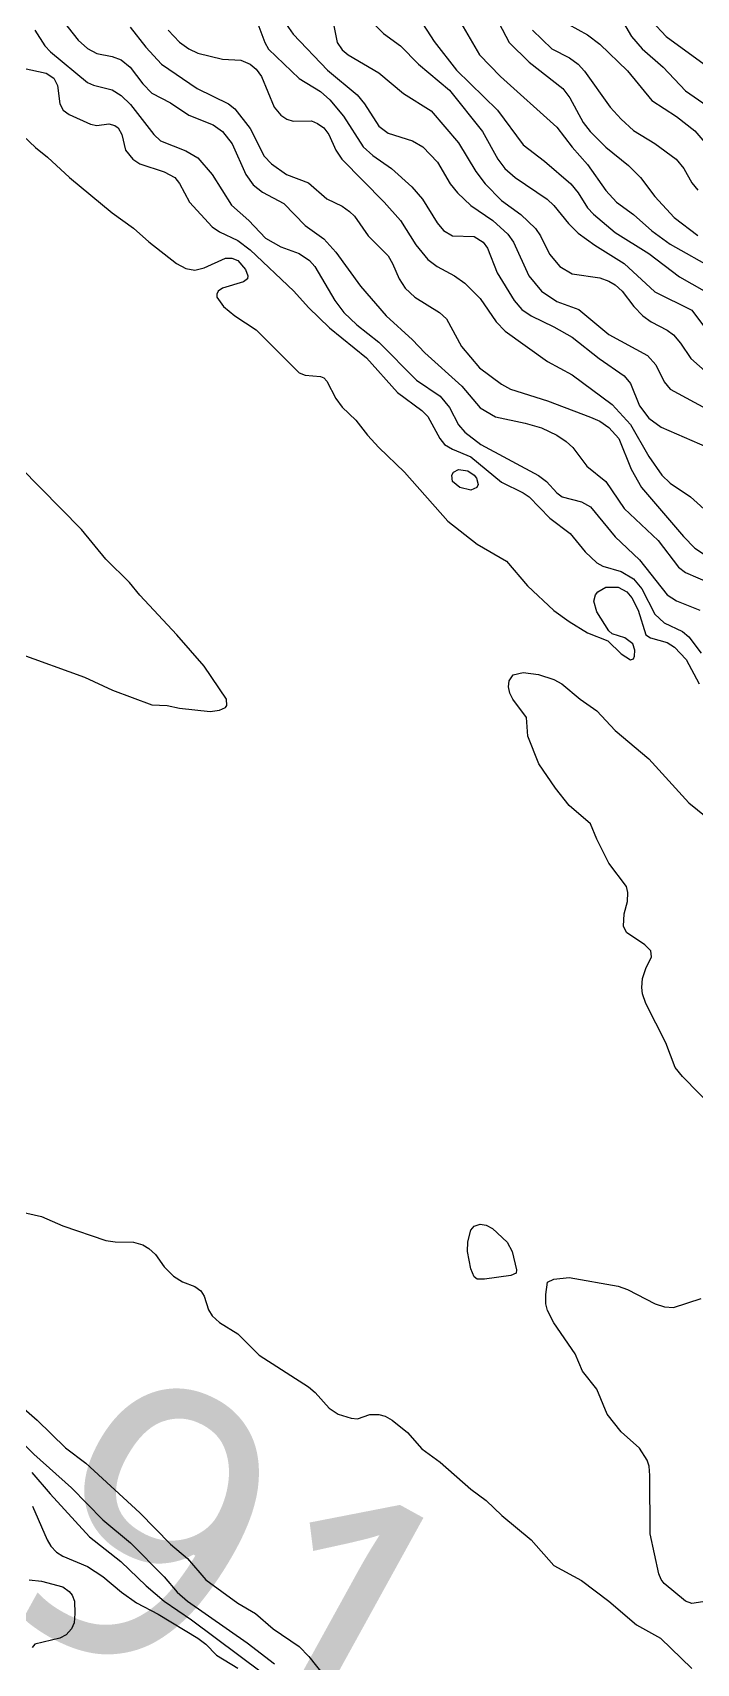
# Model space of a CAD drawing. Extents: x 474277 to 475042, y 254928 to 255625.
# Drawn here: x 474732.02 to 474748.61, y 254994.98 to 255035.73 of the extents above; entities that cross this region are included whole.
import ezdxf

# ---------------------------------------------------------------- set-up
doc = ezdxf.new("R2010")
doc.units = 0
doc.header["$MEASUREMENT"] = 0
doc.layers.add('BaseMapV2_DTM_export_MonNov09090547073261 — entities', color=1, linetype='CONTINUOUS')
doc.styles.get("Standard").update_dxf_attribs({"font": 'romans.shx'})

msp = doc.modelspace()

# ---------------------------------------------------------------- linework, layer by layer
at = {"layer": 'BaseMapV2_DTM_export_MonNov09090547073261 — entities', "color": 15, "linetype": 'Continuous', "true_color": 0xb7484b}
for points in [[(474743.327, 255036.632, 86.5), (474743.928, 255035.482, 86.5), (474744.432, 255034.994, 86.5), (474745.274, 255034.332, 86.5), (474745.446, 255034.102, 86.5), (474745.78, 255033.489, 86.5), (474745.958, 255033.258, 86.5), (474746.349, 255032.873, 86.5), (474746.916, 255032.415, 86.5), (474747.213, 255032.108, 86.5), (474747.575, 255031.638, 86.5), (474748.057, 255031.112, 86.5), (474748.649, 255030.66, 86.5)], [(474732.657, 255036.172, 88.75), (474733.16, 255035.545, 88.75), (474733.39, 255035.335, 88.75), (474733.62, 255035.207, 88.75), (474734.004, 255035.137, 88.75), (474734.234, 255035.049, 88.75), (474734.453, 255034.869, 88.75), (474734.771, 255034.448, 88.75), (474735.001, 255034.222, 88.75), (474735.461, 255033.976, 88.75), (474735.921, 255033.668, 88.75), (474736.534, 255033.427, 88.75), (474736.764, 255033.262, 88.75), (474737.005, 255032.952, 88.75), (474737.347, 255032.185, 88.75), (474737.531, 255031.926, 88.75), (474737.761, 255031.742, 88.75), (474738.298, 255031.458, 88.75), (474738.834, 255030.914, 88.75), (474739.301, 255030.575, 88.75), (474739.601, 255030.244, 88.75), (474740.215, 255029.397, 88.75), (474740.858, 255028.658, 88.75), (474741.518, 255028.058, 88.75), (474741.825, 255027.73, 88.75), (474742.745, 255026.899, 88.75), (474743.205, 255026.359, 88.75), (474743.588, 255026.131, 88.75), (474744.328, 255025.974, 88.75), (474744.738, 255025.852, 88.75), (474745.122, 255025.668, 88.75), (474745.355, 255025.514, 88.75), (474745.518, 255025.361, 88.75), (474745.869, 255024.901, 88.75), (474746.349, 255024.512, 88.75), (474746.809, 255023.84, 88.75), (474747.652, 255023.038, 88.75), (474748.162, 255022.37, 88.75), (474748.342, 255022.241, 88.75), (474748.956, 255021.97, 88.75)], [(474737.62, 255036.019, 88), (474737.822, 255035.482, 88), (474737.914, 255035.321, 88), (474738.681, 255034.588, 88), (474739.218, 255034.257, 88), (474739.448, 255034.053, 88), (474739.792, 255033.642, 88), (474740.281, 255032.875, 88), (474740.521, 255032.66, 88), (474740.986, 255032.338, 88), (474741.501, 255031.878, 88), (474741.763, 255031.572, 88), (474742.131, 255030.98, 88), (474742.285, 255030.787, 88), (474742.515, 255030.651, 88), (474743.052, 255030.636, 88), (474743.282, 255030.497, 88), (474743.385, 255030.345, 88), (474743.63, 255029.731, 88), (474744.057, 255029.041, 88), (474744.25, 255028.811, 88), (474744.477, 255028.658, 88), (474745.045, 255028.383, 88), (474745.504, 255028.121, 88), (474746.177, 255027.584, 88), (474746.809, 255027.152, 88), (474746.962, 255026.964, 88), (474747.192, 255026.405, 88), (474747.422, 255026.095, 88), (474747.729, 255025.872, 88), (474748.879, 255025.369, 88)], [(474738.359, 255035.942, 87.75), (474738.528, 255035.692, 87.75), (474739.388, 255034.792, 87.75), (474740.127, 255034.179, 87.75), (474740.318, 255033.949, 87.75), (474740.675, 255033.39, 87.75), (474740.905, 255033.221, 87.75), (474741.518, 255033.027, 87.75), (474741.769, 255032.875, 87.75), (474742.141, 255032.492, 87.75), (474742.459, 255031.955, 87.75), (474742.635, 255031.725, 87.75), (474742.975, 255031.409, 87.75), (474743.521, 255031.035, 87.75), (474743.895, 255030.697, 87.75), (474744.037, 255030.498, 87.75), (474744.425, 255029.655, 87.75), (474744.742, 255029.271, 87.75), (474745.122, 255029.015, 87.75), (474745.669, 255028.811, 87.75), (474746.425, 255028.184, 87.75), (474747.389, 255027.661, 87.75), (474747.597, 255027.431, 87.75), (474747.806, 255027.004, 87.75), (474747.959, 255026.824, 87.75), (474749.262, 255026.111, 87.75)], [(474739.541, 255035.942, 87.5), (474739.635, 255035.482, 87.5), (474739.755, 255035.299, 87.5), (474739.908, 255035.173, 87.5), (474740.675, 255034.73, 87.5), (474741.288, 255034.21, 87.5), (474741.978, 255033.778, 87.5), (474742.668, 255032.979, 87.5), (474743.095, 255032.262, 87.5), (474743.327, 255031.955, 87.5), (474743.742, 255031.539, 87.5), (474744.223, 255031.188, 87.5), (474744.585, 255030.839, 87.5), (474744.71, 255030.651, 87.5), (474744.938, 255030.191, 87.5), (474745.199, 255029.891, 87.5), (474745.505, 255029.706, 87.5), (474746.195, 255029.602, 87.5), (474746.425, 255029.52, 87.5), (474746.583, 255029.425, 87.5), (474746.759, 255029.271, 87.5), (474747.049, 255028.888, 87.5), (474747.269, 255028.657, 87.5), (474747.477, 255028.505, 87.5), (474747.882, 255028.298, 87.5), (474748.036, 255028.177, 87.5), (474748.214, 255027.968, 87.5), (474748.471, 255027.584, 87.5), (474749.262, 255026.886, 87.5)], [(474740.553, 255035.942, 87.25), (474740.793, 255035.712, 87.25), (474741.211, 255035.403, 87.25), (474741.665, 255034.945, 87.25), (474742.438, 255034.291, 87.25), (474743.261, 255033.258, 87.25), (474743.65, 255032.568, 87.25), (474743.824, 255032.338, 87.25), (474744.084, 255032.108, 87.25), (474744.879, 255031.572, 87.25), (474745.045, 255031.41, 87.25), (474745.41, 255030.958, 87.25), (474745.659, 255030.724, 87.25), (474746.071, 255030.421, 87.25), (474746.809, 255029.96, 87.25), (474747.575, 255029.258, 87.25), (474748.496, 255028.792, 87.25), (474748.889, 255028.275, 87.25)], [(474741.671, 255036.098, 87), (474742.055, 255035.507, 87), (474742.611, 255034.792, 87), (474743.641, 255033.795, 87), (474744.278, 255032.927, 87), (474744.815, 255032.521, 87), (474745.471, 255031.955, 87), (474745.658, 255031.725, 87), (474745.889, 255031.353, 87), (474746.042, 255031.194, 87), (474746.579, 255030.74, 87), (474747.422, 255030.215, 87), (474748.189, 255029.627, 87), (474748.802, 255029.278, 87)], [(474742.607, 255036.172, 86.75), (474743.185, 255035.175, 86.75), (474743.717, 255034.639, 86.75), (474745.122, 255033.366, 86.75), (474745.505, 255032.867, 86.75), (474745.889, 255032.434, 86.75), (474746.349, 255031.785, 86.75), (474746.616, 255031.495, 86.75), (474747.039, 255031.19, 86.75), (474747.499, 255030.779, 86.75), (474747.959, 255030.449, 86.75), (474749.083, 255029.808, 86.75)], [(474745.408, 255035.942, 86), (474745.889, 255035.673, 86), (474746.195, 255035.439, 86), (474746.885, 255034.777, 86), (474747.499, 255034.034, 86), (474748.112, 255033.636, 86), (474748.572, 255033.273, 86), (474749.416, 255032.293, 86)], [(474746.675, 255036.172, 85.75), (474746.991, 255035.635, 85.75), (474747.258, 255035.329, 85.75), (474747.777, 255034.869, 85.75), (474748.342, 255034.279, 85.75), (474748.879, 255033.903, 85.75)], [(474747.499, 255036.021, 85.5), (474747.857, 255035.635, 85.5), (474748.802, 255034.944, 85.5)], [(474732.071, 255035.789, 89), (474732.324, 255035.405, 89), (474732.468, 255035.252, 89), (474733.39, 255034.486, 89), (474733.544, 255034.417, 89), (474734.004, 255034.304, 89), (474734.234, 255034.156, 89), (474734.464, 255033.939, 89), (474735.051, 255033.182, 89), (474735.216, 255033.028, 89), (474735.844, 255032.778, 89), (474736.151, 255032.605, 89), (474736.509, 255032.185, 89), (474736.992, 255031.418, 89), (474737.426, 255031.035, 89), (474737.838, 255030.596, 89), (474738.221, 255030.381, 89), (474738.681, 255030.211, 89), (474738.94, 255030.038, 89), (474739.071, 255029.885, 89), (474739.576, 255029.041, 89), (474739.8, 255028.735, 89), (474740.122, 255028.428, 89), (474740.675, 255027.993, 89), (474741.614, 255027.048, 89), (474742.208, 255026.648, 89), (474742.438, 255026.364, 89), (474742.668, 255025.932, 89), (474742.822, 255025.743, 89), (474743.223, 255025.438, 89), (474744.662, 255024.668, 89), (474744.86, 255024.517, 89), (474745.122, 255024.232, 89), (474745.254, 255024.134, 89), (474745.735, 255024.004, 89), (474745.965, 255023.882, 89), (474746.579, 255023.129, 89), (474747.192, 255022.558, 89), (474747.882, 255021.679, 89), (474748.112, 255021.534, 89), (474748.698, 255021.297, 89)], [(474734.454, 255035.865, 88.5), (474734.847, 255035.371, 88.5), (474735.242, 255034.945, 88.5), (474736.134, 255034.332, 88.5), (474736.917, 255033.949, 88.5), (474737.071, 255033.831, 88.5), (474737.459, 255033.335, 88.5), (474737.808, 255032.645, 88.5), (474737.991, 255032.449, 88.5), (474738.368, 255032.185, 88.5), (474738.911, 255031.979, 88.5), (474739.371, 255031.581, 88.5), (474739.755, 255031.394, 88.5), (474739.943, 255031.265, 88.5), (474740.061, 255031.143, 88.5), (474740.41, 255030.651, 88.5), (474740.905, 255030.15, 88.5), (474741.018, 255029.961, 88.5), (474741.184, 255029.578, 88.5), (474741.334, 255029.348, 88.5), (474741.573, 255029.118, 88.5), (474742.189, 255028.735, 88.5), (474742.361, 255028.581, 88.5), (474742.741, 255027.891, 88.5), (474743.192, 255027.354, 88.5), (474743.742, 255026.945, 88.5), (474743.963, 255026.818, 88.5), (474744.892, 255026.527, 88.5), (474745.965, 255026.126, 88.5), (474746.195, 255026.026, 88.5), (474746.425, 255025.865, 88.5), (474746.669, 255025.591, 88.5), (474746.978, 255024.824, 88.5), (474747.236, 255024.364, 88.5), (474748.29, 255023.137, 88.5), (474748.572, 255022.852, 88.5), (474749.416, 255022.287, 88.5)], [(474735.41, 255035.789, 88.25), (474735.691, 255035.493, 88.25), (474735.921, 255035.326, 88.25), (474736.151, 255035.216, 88.25), (474736.764, 255035.069, 88.25), (474737.224, 255035.046, 88.25), (474737.454, 255034.947, 88.25), (474737.608, 255034.815, 88.25), (474737.74, 255034.639, 88.25), (474738.06, 255033.872, 88.25), (474738.221, 255033.67, 88.25), (474738.374, 255033.565, 88.25), (474738.528, 255033.516, 88.25), (474738.988, 255033.526, 88.25), (474739.141, 255033.463, 88.25), (474739.294, 255033.349, 88.25), (474739.423, 255033.182, 88.25), (474739.594, 255032.798, 88.25), (474739.747, 255032.568, 88.25), (474740.803, 255031.495, 88.25), (474741.211, 255031.04, 88.25), (474741.595, 255030.432, 88.25), (474741.901, 255030.066, 88.25), (474742.131, 255029.889, 88.25), (474742.562, 255029.655, 88.25), (474742.822, 255029.47, 88.25), (474743.205, 255029.089, 88.25), (474743.606, 255028.505, 88.25), (474743.834, 255028.275, 88.25), (474744.892, 255027.516, 88.25), (474745.505, 255027.178, 88.25), (474746.502, 255026.44, 88.25), (474746.962, 255025.94, 88.25), (474747.422, 255025.139, 88.25), (474747.748, 255024.671, 88.25), (474747.959, 255024.475, 88.25), (474748.461, 255024.134, 88.25), (474749.56, 255023.137, 88.25)], [(474744.516, 255035.789, 86.25), (474745.001, 255035.329, 86.25), (474745.437, 255035.099, 86.25), (474745.659, 255034.944, 86.25), (474745.812, 255034.771, 86.25), (474746.457, 255033.872, 86.25), (474746.729, 255033.565, 86.25), (474747.039, 255033.284, 86.25), (474747.575, 255032.959, 86.25), (474748.102, 255032.568, 86.25), (474748.296, 255032.338, 86.25), (474748.496, 255031.979, 86.25), (474748.649, 255031.791, 86.25)], [(474731.78, 255034.845, 89.25), (474732.358, 255034.715, 89.25), (474732.547, 255034.595, 89.25), (474732.639, 255034.409, 89.25), (474732.695, 255033.949, 89.25), (474732.78, 255033.795, 89.25), (474732.93, 255033.684, 89.25), (474733.467, 255033.441, 89.25), (474733.62, 255033.412, 89.25), (474733.927, 255033.454, 89.25), (474734.075, 255033.412, 89.25), (474734.157, 255033.348, 89.25), (474734.252, 255033.182, 89.25), (474734.343, 255032.798, 89.25), (474734.521, 255032.568, 89.25), (474734.694, 255032.449, 89.25), (474735.307, 255032.256, 89.25), (474735.574, 255032.108, 89.25), (474735.691, 255031.96, 89.25), (474735.943, 255031.495, 89.25), (474736.509, 255030.882, 89.25), (474736.687, 255030.753, 89.25), (474737.148, 255030.539, 89.25), (474737.454, 255030.307, 89.25), (474738.551, 255029.271, 89.25), (474738.911, 255028.865, 89.25), (474739.439, 255028.351, 89.25), (474740.368, 255027.605, 89.25), (474741.135, 255026.741, 89.25), (474741.748, 255026.287, 89.25), (474741.901, 255026.136, 89.25), (474742.195, 255025.591, 89.25), (474742.316, 255025.438, 89.25), (474742.515, 255025.322, 89.25), (474742.975, 255025.133, 89.25), (474743.742, 255024.494, 89.25), (474744.278, 255024.234, 89.25), (474744.432, 255024.127, 89.25), (474744.943, 255023.597, 89.25), (474745.459, 255023.214, 89.25), (474745.833, 255022.754, 89.25), (474746.119, 255022.478, 89.25), (474746.272, 255022.395, 89.25), (474746.732, 255022.263, 89.25), (474747.039, 255022.08, 89.25), (474747.247, 255021.834, 89.25), (474747.575, 255021.195, 89.25), (474747.806, 255020.986, 89.25), (474748.266, 255020.763, 89.25), (474748.419, 255020.634, 89.25), (474748.726, 255020.228, 89.25)], [(474731.473, 255033.446, 89.5), (474732.087, 255032.861, 89.5), (474732.394, 255032.621, 89.5), (474732.944, 255032.108, 89.5), (474734.004, 255031.231, 89.5), (474734.541, 255030.845, 89.5), (474734.924, 255030.504, 89.5), (474735.614, 255029.966, 89.5), (474735.844, 255029.841, 89.5), (474736.074, 255029.795, 89.5), (474736.304, 255029.855, 89.5), (474736.841, 255030.092, 89.5), (474736.994, 255030.098, 89.5), (474737.148, 255030.034, 89.5), (474737.34, 255029.808, 89.5), (474737.4, 255029.655, 89.5), (474737.388, 255029.578, 89.5), (474737.287, 255029.501, 89.5), (474736.764, 255029.349, 89.5), (474736.655, 255029.271, 89.5), (474736.62, 255029.195, 89.5), (474736.627, 255029.118, 89.5), (474736.791, 255028.888, 89.5), (474737.071, 255028.65, 89.5), (474737.608, 255028.307, 89.5), (474738.681, 255027.231, 89.5), (474738.834, 255027.168, 89.5), (474739.218, 255027.136, 89.5), (474739.294, 255027.103, 89.5), (474739.371, 255027.024, 89.5), (474739.598, 255026.588, 89.5), (474739.755, 255026.372, 89.5), (474740.095, 255026.051, 89.5), (474740.388, 255025.668, 89.5), (474740.674, 255025.361, 89.5), (474741.31, 255024.747, 89.5), (474742.401, 255023.521, 89.5), (474743.128, 255022.947, 89.5), (474743.862, 255022.524, 89.5), (474744.387, 255021.91, 89.5), (474745.045, 255021.292, 89.5), (474745.429, 255021.016, 89.5), (474745.889, 255020.735, 89.5), (474746.397, 255020.53, 89.5), (474746.732, 255020.204, 89.5), (474746.962, 255020.06, 89.5), (474747.039, 255020.084, 89.5), (474747.063, 255020.147, 89.5), (474747.073, 255020.3, 89.5), (474747.023, 255020.454, 89.5), (474746.82, 255020.607, 89.5), (474746.502, 255020.705, 89.5), (474746.425, 255020.782, 89.5), (474746.119, 255021.26, 89.5), (474746.049, 255021.527, 89.5), (474746.09, 255021.68, 89.5), (474746.147, 255021.757, 89.5), (474746.349, 255021.87, 89.5), (474746.655, 255021.87, 89.5), (474746.87, 255021.757, 89.5), (474746.995, 255021.604, 89.5), (474747.156, 255021.297, 89.5), (474747.349, 255020.684, 89.5), (474747.467, 255020.607, 89.5), (474747.882, 255020.49, 89.5), (474748.064, 255020.377, 89.5), (474748.356, 255020.07, 89.5), (474748.679, 255019.457, 89.5)], [(474731.659, 255020.224, 89.5), (474733.314, 255019.626, 89.5), (474734.011, 255019.303, 89.5), (474735.001, 255018.933, 89.5), (474735.384, 255018.92, 89.5), (474735.691, 255018.851, 89.5), (474736.457, 255018.77, 89.5), (474736.687, 255018.804, 89.5), (474736.841, 255018.868, 89.5), (474736.873, 255018.92, 89.5), (474736.861, 255019.073, 89.5), (474736.304, 255019.901, 89.5), (474735.625, 255020.684, 89.5), (474734.694, 255021.676, 89.5), (474734.439, 255021.987, 89.5), (474733.85, 255022.577, 89.5), (474733.237, 255023.311, 89.5), (474731.704, 255024.87, 89.5)], [(474743.124, 255024.364, 89.5), (474742.975, 255024.298, 89.5), (474742.696, 255024.364, 89.5), (474742.518, 255024.517, 89.5), (474742.496, 255024.671, 89.5), (474742.542, 255024.747, 89.5), (474742.668, 255024.814, 89.5), (474742.898, 255024.783, 89.5), (474743.052, 255024.675, 89.5), (474743.114, 255024.594, 89.5), (474743.152, 255024.441, 89.5), (474743.124, 255024.364, 89.5)], [(474749.098, 255008.799, 89.75), (474748.261, 255009.642, 89.75), (474748.08, 255009.872, 89.75), (474747.847, 255010.486, 89.75), (474747.345, 255011.47, 89.75), (474747.263, 255011.712, 89.75), (474747.244, 255011.866, 89.75), (474747.266, 255012.096, 89.75), (474747.345, 255012.344, 89.75), (474747.49, 255012.633, 89.75), (474747.471, 255012.786, 89.75), (474747.32, 255012.939, 89.75), (474746.864, 255013.246, 89.75), (474746.787, 255013.399, 89.75), (474746.809, 255013.708, 89.75), (474746.885, 255014.021, 89.75), (474746.897, 255014.243, 89.75), (474746.863, 255014.396, 89.75), (474746.425, 255014.973, 89.75), (474746.119, 255015.58, 89.75), (474745.965, 255015.959, 89.75), (474745.429, 255016.418, 89.75), (474745.087, 255016.85, 89.75), (474744.669, 255017.463, 89.75), (474744.397, 255018.153, 89.75), (474744.361, 255018.613, 89.75), (474744.021, 255019.073, 89.75), (474743.944, 255019.227, 89.75), (474743.914, 255019.38, 89.75), (474743.931, 255019.533, 89.75), (474744.033, 255019.687, 89.75), (474744.278, 255019.738, 89.75), (474744.662, 255019.691, 89.75), (474745.045, 255019.566, 89.75), (474745.244, 255019.457, 89.75), (474745.704, 255019.073, 89.75), (474746.119, 255018.783, 89.75), (474746.579, 255018.296, 89.75), (474747.422, 255017.583, 89.75), (474748.419, 255016.488, 89.75), (474749.032, 255015.989, 89.75)], [(474731.32, 255006.353, 89.75), (474732.24, 255006.149, 89.75), (474732.777, 255005.915, 89.75), (474733.85, 255005.544, 89.75), (474734.08, 255005.513, 89.75), (474734.541, 255005.509, 89.75), (474734.771, 255005.438, 89.75), (474734.924, 255005.348, 89.75), (474735.087, 255005.195, 89.75), (474735.305, 255004.888, 89.75), (474735.538, 255004.658, 89.75), (474735.767, 255004.511, 89.75), (474736.074, 255004.399, 89.75), (474736.227, 255004.288, 89.75), (474736.304, 255004.158, 89.75), (474736.411, 255003.815, 89.75), (474736.509, 255003.661, 89.75), (474736.687, 255003.494, 89.75), (474737.148, 255003.216, 89.75), (474737.684, 255002.683, 89.75), (474738.911, 255001.89, 89.75), (474739.081, 255001.745, 89.75), (474739.427, 255001.361, 89.75), (474739.659, 255001.208, 89.75), (474739.985, 255001.104, 89.75), (474740.138, 255001.087, 89.75), (474740.445, 255001.197, 89.75), (474740.675, 255001.196, 89.75), (474740.828, 255001.157, 89.75), (474741.006, 255001.054, 89.75), (474741.385, 255000.748, 89.75), (474741.748, 255000.345, 89.75), (474742.208, 255000.007, 89.75), (474742.975, 254999.335, 89.75), (474743.358, 254999.047, 89.75), (474743.748, 254998.678, 89.75), (474744.479, 254998.064, 89.75), (474745.045, 254997.423, 89.75), (474745.735, 254997.053, 89.75), (474746.425, 254996.531, 89.75), (474747.115, 254995.946, 89.75), (474747.711, 254995.61, 89.75), (474748.496, 254994.849, 89.75)], [(474743.31, 255004.582, 89.75), (474743.128, 255004.582, 89.75), (474743.052, 255004.642, 89.75), (474742.975, 255004.84, 89.75), (474742.891, 255005.272, 89.75), (474742.898, 255005.516, 89.75), (474742.975, 255005.802, 89.75), (474743.052, 255005.904, 89.75), (474743.205, 255005.959, 89.75), (474743.358, 255005.93, 89.75), (474743.512, 255005.845, 89.75), (474743.88, 255005.502, 89.75), (474744.003, 255005.272, 89.75), (474744.114, 255004.812, 89.75), (474744.105, 255004.735, 89.75), (474743.972, 255004.672, 89.75), (474743.31, 255004.582, 89.75)], [(474748.879, 254996.533, 89.75), (474748.496, 254996.478, 89.75), (474748.342, 254996.536, 89.75), (474747.806, 254996.98, 89.75), (474747.729, 254997.076, 89.75), (474747.672, 254997.221, 89.75), (474747.454, 254998.217, 89.75), (474747.447, 254999.674, 89.75), (474747.427, 254999.904, 89.75), (474747.38, 255000.058, 89.75), (474747.192, 255000.355, 89.75), (474746.732, 255000.764, 89.75), (474746.384, 255001.208, 89.75), (474746.119, 255001.829, 89.75), (474745.763, 255002.281, 89.75), (474745.582, 255002.718, 89.75), (474745.045, 255003.493, 89.75), (474744.892, 255003.802, 89.75), (474744.851, 255003.968, 89.75), (474744.845, 255004.198, 89.75), (474744.892, 255004.506, 89.75), (474745.045, 255004.585, 89.75), (474745.429, 255004.62, 89.75), (474746.655, 255004.404, 89.75), (474746.885, 255004.326, 89.75), (474747.577, 255003.968, 89.75), (474747.81, 255003.892, 89.75), (474748.036, 255003.869, 89.75), (474748.726, 255004.097, 89.75)], [(474731.608, 255001.515, 90), (474732.133, 255001.054, 90), (474732.841, 255000.364, 90), (474733.346, 254999.981, 90), (474734.694, 254998.744, 90), (474735.461, 254997.956, 90), (474735.887, 254997.604, 90), (474736.344, 254997.067, 90), (474737.148, 254996.486, 90), (474737.587, 254996.224, 90), (474738.033, 254995.841, 90), (474738.681, 254995.399, 90), (474738.923, 254995.15, 90), (474739.528, 254994.384, 90)], [(474731.519, 255000.748, 90.25), (474732.052, 255000.211, 90.25), (474732.99, 254999.368, 90.25), (474733.774, 254998.563, 90.25), (474734.464, 254997.992, 90.25), (474735.307, 254997.139, 90.25), (474735.634, 254996.761, 90.25), (474735.889, 254996.531, 90.25), (474737.378, 254995.491, 90.25), (474738.068, 254994.971, 90.25)], [(474732.001, 254999.751, 90.5), (474732.453, 254999.214, 90.5), (474733.436, 254998.141, 90.5), (474734.221, 254997.527, 90.5), (474734.855, 254996.914, 90.5), (474735.307, 254996.531, 90.5), (474735.99, 254996.071, 90.5), (474737.761, 254994.747, 90.5)], [(474732.014, 254998.908, 90.75), (474732.382, 254998.064, 90.75), (474732.475, 254997.911, 90.75), (474732.618, 254997.757, 90.75), (474732.777, 254997.655, 90.75), (474733.39, 254997.4, 90.75), (474733.774, 254997.147, 90.75), (474734.237, 254996.761, 90.75), (474734.617, 254996.491, 90.75), (474735.154, 254996.209, 90.75), (474736.151, 254995.61, 90.75), (474736.351, 254995.457, 90.75), (474736.611, 254995.182, 90.75), (474737.148, 254994.859, 90.75)], [(474731.934, 254997.065, 91), (474732.24, 254997.037, 91), (474732.777, 254996.889, 91), (474732.93, 254996.779, 91), (474733.006, 254996.684, 91), (474733.062, 254996.531, 91), (474733.076, 254996.224, 91), (474733.054, 254995.994, 91), (474732.99, 254995.841, 91), (474732.854, 254995.694, 91), (474732.7, 254995.61, 91), (474732.072, 254995.457, 91), (474732.009, 254995.38, 91)]]:
    msp.add_polyline3d(points, dxfattribs=at)

# ---------------------------------------------------------------- texts
at = {"layer": 'BaseMapV2_DTM_export_MonNov09090547073261 — entities', "color": 250, "true_color": 0x323232, "insert": (474730.923, 254996.474), "char_height": 0.2, "width": 17.61571, "attachment_point": 7, "rotation": 331.1392}
msp.add_mtext('\\fOpen Sans|i0|b0;\\H7.02279;91\\~m', dxfattribs=at)

doc.saveas('drawing.dxf')
